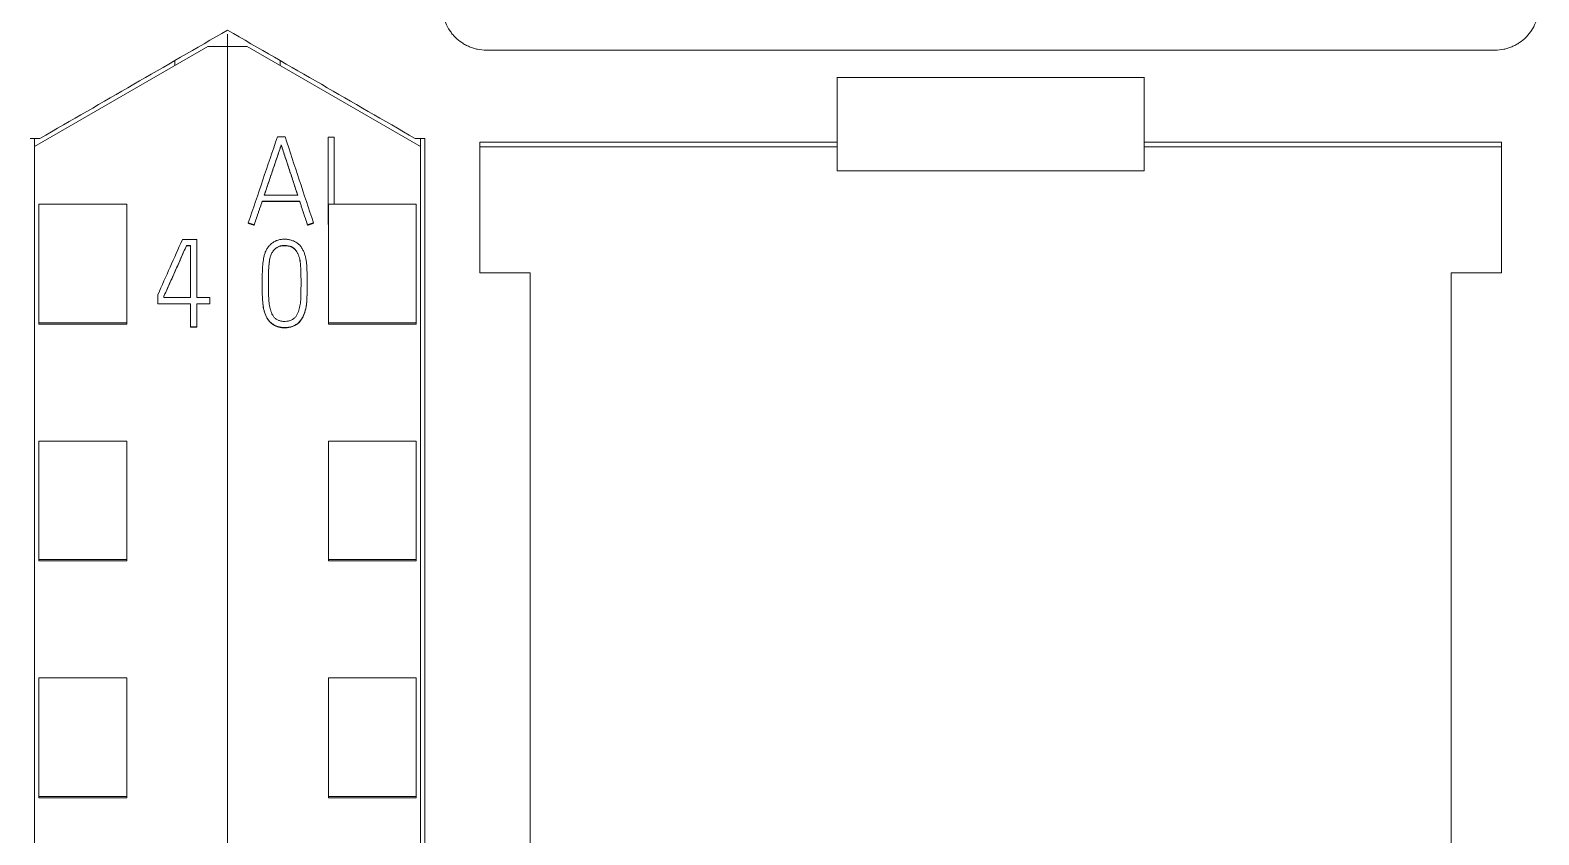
# Model space of a CAD drawing. Header units: millimetres. Extents: x 4137 to 6698, y 1400 to 3585.
# Drawn here: x 5211.35 to 5245.75, y 3057.49 to 3075.84 of the extents above; entities that cross this region are included whole.
import ezdxf

# ---------------------------------------------------------------- set-up
doc = ezdxf.new("R2010")
doc.units = ezdxf.units.MM
doc.layers.add('000-PI-Oprema', color=30, linetype='Continuous', lineweight=5)

msp = doc.modelspace()

# ---------------------------------------------------------------- linework, layer by layer
at = {"layer": '000-PI-Oprema', "color": 0, "linetype": 'ByBlock', "lineweight": 0}
for p, q in [((5215.848, 3075.746), (5215.848, 3075.465)), ((5215.848, 3075.746), (5215.848, 3075.465)), ((5211.448, 3073.185), (5215.398, 3075.465)), ((5215.848, 3075.465), (5215.398, 3075.465)), ((5215.848, 3075.465), (5215.848, 2962.047)), ((5215.848, 3075.465), (5215.848, 2962.047)), ((5216.298, 3075.465), (5215.848, 3075.465)), ((5216.298, 3075.465), (5220.248, 3073.185)), ((5221.748, 3075.385), (5244.748, 3075.385)), ((5244.752, 3075.385), (5244.751, 3075.385)), ((5214.648, 3075.032), (5214.648, 3075.149)), ((5217.048, 3075.032), (5217.048, 3075.149)), ((5236.748, 3074.763), (5229.748, 3074.763)), ((5211.348, 3073.37), (5211.569, 3073.37)), ((5211.569, 3073.37), (5211.348, 3073.37)), ((5211.448, 3073.37), (5211.448, 3073.185)), ((5216.984, 3073.405), (5217.162, 3073.405)), ((5218.141, 3071.413), (5218.141, 3073.397)), ((5218.141, 3073.397), (5218.28, 3073.397)), ((5218.28, 3073.397), (5218.28, 3071.871)), ((5220.348, 3073.37), (5220.126, 3073.37)), ((5220.348, 3073.37), (5220.126, 3073.37)), ((5220.248, 3073.37), (5220.248, 3073.185)), ((5211.448, 2964.37), (5211.448, 3073.185)), ((5217.073, 3073.228), (5217.073, 3073.222)), ((5220.248, 3073.185), (5220.248, 2964.37)), ((5221.598, 3070.305), (5221.598, 3073.285)), ((5229.748, 3073.285), (5221.598, 3073.285)), ((5229.748, 3073.179), (5221.598, 3073.179)), ((5229.748, 3073.179), (5229.748, 3073.285)), ((5229.748, 3072.635), (5229.748, 3073.179)), ((5236.748, 3073.285), (5236.748, 3073.179)), ((5244.898, 3073.285), (5236.748, 3073.285)), ((5236.748, 3073.179), (5236.748, 3072.635)), ((5244.898, 3073.179), (5236.748, 3073.179)), ((5244.898, 3070.305), (5244.898, 3073.285)), ((5236.748, 3072.635), (5229.748, 3072.635)), ((5216.638, 3071.937), (5216.638, 3071.931)), ((5217.495, 3071.937), (5216.638, 3071.937)), ((5216.638, 3071.931), (5217.495, 3071.931)), ((5216.685, 3072.078), (5217.448, 3072.078)), ((5217.495, 3071.937), (5217.495, 3071.931)), ((5211.548, 3069.167), (5211.548, 3071.871)), ((5211.548, 3071.871), (5213.548, 3071.871)), ((5213.548, 3069.167), (5213.548, 3071.871)), ((5218.148, 3069.167), (5218.148, 3071.871)), ((5220.148, 3071.871), (5218.148, 3071.871)), ((5220.148, 3069.167), (5220.148, 3071.871)), ((5216.321, 3071.443), (5216.321, 3071.437)), ((5216.455, 3071.399), (5216.455, 3071.393)), ((5217.672, 3071.399), (5217.672, 3071.393)), ((5217.808, 3071.443), (5217.808, 3071.437)), ((5218.141, 3071.413), (5218.141, 3071.406)), ((5218.148, 3071.413), (5218.141, 3071.413)), ((5218.141, 3071.406), (5218.148, 3071.406)), ((5214.819, 3071.064), (5215.149, 3071.064)), ((5214.91, 3070.926), (5214.91, 3070.92)), ((5215.007, 3070.926), (5214.91, 3070.926)), ((5214.91, 3070.92), (5215.007, 3070.92)), ((5215.007, 3069.739), (5215.007, 3070.926)), ((5215.149, 3071.064), (5215.149, 3069.739)), ((5222.748, 3070.305), (5221.598, 3070.305)), ((5244.898, 3070.305), (5243.748, 3070.305)), ((5216.638, 3070.076), (5216.638, 3070.07)), ((5217.662, 3070.028), (5217.662, 3070.035)), ((5214.258, 3069.601), (5214.258, 3069.806)), ((5214.258, 3069.601), (5214.258, 3069.595)), ((5215.007, 3069.601), (5214.258, 3069.601)), ((5214.258, 3069.595), (5215.007, 3069.595)), ((5214.397, 3069.775), (5214.397, 3069.739)), ((5214.397, 3069.739), (5215.007, 3069.739)), ((5215.007, 3069.074), (5215.007, 3069.601)), ((5215.149, 3069.739), (5215.443, 3069.739)), ((5215.149, 3069.601), (5215.149, 3069.074)), ((5215.443, 3069.601), (5215.149, 3069.601)), ((5215.149, 3069.595), (5215.443, 3069.595)), ((5215.443, 3069.739), (5215.443, 3069.601)), ((5215.443, 3069.601), (5215.443, 3069.595)), ((5211.548, 3069.133), (5211.548, 3069.167)), ((5211.548, 3069.167), (5213.548, 3069.167)), ((5211.548, 3069.133), (5213.548, 3069.133)), ((5213.548, 3069.133), (5213.548, 3069.167)), ((5215.007, 3069.074), (5215.007, 3069.068)), ((5215.149, 3069.074), (5215.007, 3069.074)), ((5215.007, 3069.068), (5215.149, 3069.068)), ((5215.149, 3069.074), (5215.149, 3069.068)), ((5218.148, 3069.133), (5218.148, 3069.167)), ((5220.148, 3069.167), (5218.148, 3069.167)), ((5220.148, 3069.133), (5218.148, 3069.133)), ((5220.148, 3069.133), (5220.148, 3069.167)), ((5211.548, 3063.766), (5211.548, 3066.469)), ((5211.548, 3066.469), (5213.548, 3066.469)), ((5213.548, 3063.766), (5213.548, 3066.469)), ((5218.148, 3063.766), (5218.148, 3066.469)), ((5220.148, 3066.469), (5218.148, 3066.469)), ((5220.148, 3063.766), (5220.148, 3066.469)), ((5211.548, 3063.733), (5211.548, 3063.766)), ((5211.548, 3063.766), (5213.548, 3063.766)), ((5211.548, 3063.733), (5213.548, 3063.733)), ((5213.548, 3063.733), (5213.548, 3063.766)), ((5218.148, 3063.733), (5218.148, 3063.766)), ((5220.148, 3063.766), (5218.148, 3063.766)), ((5220.148, 3063.733), (5218.148, 3063.733)), ((5220.148, 3063.733), (5220.148, 3063.766)), ((5211.548, 3058.364), (5211.548, 3061.067)), ((5211.548, 3061.067), (5213.548, 3061.067)), ((5213.548, 3058.364), (5213.548, 3061.067)), ((5218.148, 3058.364), (5218.148, 3061.067)), ((5220.148, 3061.067), (5218.148, 3061.067)), ((5220.148, 3058.364), (5220.148, 3061.067)), ((5211.548, 3058.333), (5211.548, 3058.364)), ((5211.548, 3058.364), (5213.548, 3058.364)), ((5211.548, 3058.333), (5213.548, 3058.333)), ((5213.548, 3058.333), (5213.548, 3058.364)), ((5218.148, 3058.333), (5218.148, 3058.364)), ((5220.148, 3058.364), (5218.148, 3058.364)), ((5220.148, 3058.333), (5218.148, 3058.333)), ((5220.148, 3058.333), (5220.148, 3058.364))]:
    msp.add_line(p, q, dxfattribs=at)
at = {"layer": '000-PI-Oprema', "color": 7, "linetype": 'Continuous', "lineweight": 13}
for centre, major_axis, ratio, start_param, end_param in [((5197.965, 2954.322), (337.753, 1006.406), 0.018824, 1.458513, 1.460476), ((5235.418, 2956.172), (-326.682, 998.393), 0.018302, 4.822113, 4.824092), ((5192.134, 2960.835), (432.572, 977.483), 0.022444, 1.467725, 1.469021)]:
    msp.add_ellipse(centre, major_axis=major_axis, ratio=ratio, start_param=start_param, end_param=end_param, dxfattribs=at)
at = {"layer": '000-PI-Oprema', "color": 0, "linetype": 'ByBlock', "lineweight": 0}
for points, knots in [([(5220.748, 3076.385), (5220.748, 3076.319), (5220.754, 3076.254), (5220.774, 3076.159), (5220.782, 3076.127), (5220.801, 3076.065), (5220.812, 3076.034), (5220.849, 3075.943), (5220.88, 3075.886), (5220.933, 3075.804), (5220.953, 3075.778), (5220.994, 3075.727), (5221.016, 3075.702), (5221.085, 3075.633), (5221.135, 3075.592), (5221.217, 3075.537), (5221.246, 3075.52), (5221.304, 3075.489), (5221.363, 3075.461), (5221.424, 3075.439), (5221.471, 3075.424), (5221.487, 3075.42), (5221.519, 3075.412), (5221.535, 3075.408), (5221.616, 3075.392), (5221.681, 3075.385), (5221.748, 3075.385)], [0, 0, 0, 0, 0.125, 0.125, 0.1875, 0.1875, 0.25, 0.25, 0.375, 0.375, 0.4375, 0.4375, 0.5, 0.5, 0.625, 0.625, 0.6875, 0.6875, 0.75, 0.8125, 0.8125, 0.84375, 0.84375, 0.875, 0.875, 1, 1, 1, 1]), ([(5245.748, 3076.385), (5245.748, 3076.319), (5245.741, 3076.255), (5245.722, 3076.159), (5245.714, 3076.128), (5245.695, 3076.065), (5245.684, 3076.034), (5245.647, 3075.944), (5245.617, 3075.887), (5245.563, 3075.805), (5245.544, 3075.779), (5245.503, 3075.727), (5245.481, 3075.703), (5245.412, 3075.634), (5245.362, 3075.593), (5245.28, 3075.538), (5245.252, 3075.521), (5245.194, 3075.49), (5245.135, 3075.462), (5245.074, 3075.44), (5245.027, 3075.425), (5245.012, 3075.421), (5244.98, 3075.412), (5244.964, 3075.409), (5244.883, 3075.392), (5244.818, 3075.385), (5244.752, 3075.385)], [0, 0, 0, 0, 0.125, 0.125, 0.1875, 0.1875, 0.25, 0.25, 0.375, 0.375, 0.4375, 0.4375, 0.5, 0.5, 0.625, 0.625, 0.6875, 0.6875, 0.75, 0.8125, 0.8125, 0.84375, 0.84375, 0.875, 0.875, 1, 1, 1, 1]), ([(5220.348, 3073.37), (5220.348, 3070.326), (5220.348, 3060.757), (5220.348, 3046.587), (5220.348, 3032.02), (5220.348, 3017.81), (5220.348, 3003.516), (5220.348, 2988.029), (5220.348, 2975.39), (5220.348, 2967.425), (5220.348, 2964.084)], [0, 0, 0, 0, 0.083934, 0.263736, 0.389889, 0.484142, 0.653794, 0.78188, 0.908517, 1, 1, 1, 1]), ([(5217.073, 3073.228), (5217.057, 3073.18), (5217.041, 3073.132), (5217.009, 3073.036), (5216.993, 3072.988), (5216.945, 3072.844), (5216.912, 3072.749), (5216.846, 3072.557), (5216.814, 3072.461), (5216.749, 3072.27), (5216.717, 3072.174), (5216.685, 3072.078)], [0, 0, 0, 0, 0.125, 0.125, 0.25, 0.25, 0.5, 0.5, 0.75, 0.75, 1, 1, 1, 1]), ([(5216.687, 3072.078), (5216.718, 3072.172), (5216.75, 3072.265), (5216.814, 3072.455), (5216.846, 3072.551), (5216.912, 3072.743), (5216.945, 3072.838), (5216.993, 3072.982), (5217.009, 3073.03), (5217.041, 3073.126), (5217.057, 3073.174), (5217.073, 3073.222)], [0, 0, 0, 0, 0.245947, 0.245947, 0.497298, 0.497298, 0.748649, 0.748649, 0.874324, 0.874324, 1, 1, 1, 1]), ([(5217.448, 3072.078), (5217.417, 3072.174), (5217.386, 3072.27), (5217.323, 3072.461), (5217.291, 3072.557), (5217.228, 3072.749), (5217.197, 3072.844), (5217.15, 3072.988), (5217.135, 3073.036), (5217.104, 3073.132), (5217.089, 3073.18), (5217.073, 3073.228)], [0, 0, 0, 0, 0.25, 0.25, 0.5, 0.5, 0.75, 0.75, 0.875, 0.875, 1, 1, 1, 1]), ([(5217.073, 3073.222), (5217.089, 3073.174), (5217.104, 3073.126), (5217.135, 3073.03), (5217.15, 3072.982), (5217.197, 3072.838), (5217.228, 3072.742), (5217.291, 3072.551), (5217.323, 3072.455), (5217.385, 3072.266), (5217.416, 3072.172), (5217.446, 3072.078)], [0, 0, 0, 0, 0.125676, 0.125676, 0.251351, 0.251351, 0.502702, 0.502702, 0.754053, 0.754053, 1, 1, 1, 1]), ([(5217.672, 3071.399), (5217.665, 3071.421), (5217.658, 3071.444), (5217.643, 3071.489), (5217.636, 3071.511), (5217.62, 3071.556), (5217.612, 3071.578), (5217.597, 3071.623), (5217.589, 3071.645), (5217.567, 3071.712), (5217.552, 3071.757), (5217.523, 3071.847), (5217.509, 3071.892), (5217.495, 3071.937)], [0, 0, 0, 0, 0.125, 0.125, 0.25, 0.25, 0.375, 0.375, 0.5, 0.5, 0.75, 0.75, 1, 1, 1, 1]), ([(5217.495, 3071.931), (5217.509, 3071.886), (5217.523, 3071.841), (5217.552, 3071.751), (5217.567, 3071.706), (5217.589, 3071.639), (5217.597, 3071.616), (5217.612, 3071.572), (5217.62, 3071.549), (5217.636, 3071.505), (5217.643, 3071.483), (5217.658, 3071.438), (5217.665, 3071.415), (5217.672, 3071.393)], [0, 0, 0, 0, 0.25, 0.25, 0.5, 0.5, 0.625, 0.625, 0.75, 0.75, 0.875, 0.875, 1, 1, 1, 1]), ([(5214.91, 3070.926), (5214.9, 3070.902), (5214.889, 3070.878), (5214.868, 3070.83), (5214.857, 3070.806), (5214.826, 3070.734), (5214.804, 3070.686), (5214.762, 3070.59), (5214.741, 3070.542), (5214.698, 3070.446), (5214.677, 3070.398), (5214.634, 3070.302), (5214.612, 3070.254), (5214.569, 3070.158), (5214.548, 3070.11), (5214.505, 3070.014), (5214.484, 3069.966), (5214.451, 3069.895), (5214.441, 3069.871), (5214.424, 3069.835), (5214.419, 3069.823), (5214.408, 3069.799), (5214.403, 3069.787), (5214.397, 3069.775)], [0, 0, 0, 0, 0.0625, 0.0625, 0.125, 0.125, 0.25, 0.25, 0.375, 0.375, 0.5, 0.5, 0.625, 0.625, 0.75, 0.75, 0.875, 0.875, 0.9375, 0.9375, 0.96875, 0.96875, 1, 1, 1, 1]), ([(5214.397, 3069.769), (5214.403, 3069.781), (5214.408, 3069.793), (5214.419, 3069.817), (5214.424, 3069.829), (5214.441, 3069.865), (5214.451, 3069.888), (5214.484, 3069.96), (5214.505, 3070.008), (5214.548, 3070.104), (5214.569, 3070.152), (5214.612, 3070.248), (5214.634, 3070.296), (5214.677, 3070.392), (5214.698, 3070.44), (5214.741, 3070.535), (5214.762, 3070.583), (5214.804, 3070.68), (5214.826, 3070.728), (5214.857, 3070.8), (5214.868, 3070.824), (5214.889, 3070.872), (5214.9, 3070.896), (5214.91, 3070.92)], [0, 0, 0, 0, 0.03125, 0.03125, 0.0625, 0.0625, 0.125, 0.125, 0.25, 0.25, 0.375, 0.375, 0.5, 0.5, 0.625, 0.625, 0.75, 0.75, 0.875, 0.875, 0.9375, 0.9375, 1, 1, 1, 1]), ([(5216.98, 3071.045), (5217.005, 3071.054), (5217.031, 3071.061), (5217.084, 3071.071), (5217.111, 3071.073), (5217.165, 3071.074), (5217.192, 3071.072), (5217.245, 3071.065), (5217.272, 3071.059), (5217.324, 3071.044), (5217.349, 3071.035), (5217.385, 3071.017), (5217.397, 3071.011), (5217.42, 3070.997), (5217.432, 3070.989), (5217.464, 3070.965), (5217.483, 3070.946), (5217.51, 3070.916), (5217.518, 3070.906), (5217.534, 3070.884), (5217.541, 3070.872), (5217.562, 3070.838), (5217.574, 3070.814), (5217.595, 3070.765), (5217.605, 3070.74), (5217.616, 3070.702), (5217.62, 3070.689), (5217.627, 3070.663), (5217.635, 3070.624), (5217.65, 3070.532), (5217.655, 3070.454), (5217.66, 3070.348), (5217.661, 3070.295), (5217.662, 3070.19), (5217.662, 3070.137), (5217.662, 3070.031), (5217.662, 3069.925), (5217.661, 3069.82), (5217.658, 3069.714), (5217.655, 3069.662), (5217.644, 3069.557), (5217.635, 3069.504), (5217.618, 3069.439), (5217.614, 3069.426), (5217.606, 3069.401), (5217.602, 3069.388), (5217.588, 3069.35), (5217.577, 3069.326), (5217.558, 3069.29), (5217.552, 3069.278), (5217.538, 3069.255), (5217.53, 3069.244), (5217.507, 3069.211), (5217.49, 3069.191), (5217.461, 3069.163), (5217.45, 3069.154), (5217.429, 3069.137), (5217.418, 3069.13), (5217.383, 3069.109), (5217.359, 3069.097), (5217.321, 3069.083), (5217.308, 3069.078), (5217.281, 3069.071), (5217.268, 3069.068), (5217.229, 3069.061), (5217.202, 3069.058), (5217.148, 3069.056), (5217.12, 3069.057), (5217.066, 3069.063), (5217.04, 3069.068), (5217.001, 3069.078), (5216.988, 3069.082), (5216.963, 3069.091), (5216.95, 3069.097), (5216.913, 3069.114), (5216.89, 3069.127), (5216.857, 3069.151), (5216.846, 3069.16), (5216.826, 3069.178), (5216.817, 3069.188), (5216.789, 3069.218), (5216.773, 3069.239), (5216.751, 3069.274), (5216.744, 3069.285), (5216.732, 3069.309), (5216.726, 3069.321), (5216.709, 3069.358), (5216.7, 3069.383), (5216.688, 3069.421), (5216.684, 3069.434), (5216.677, 3069.46), (5216.674, 3069.474), (5216.666, 3069.513), (5216.662, 3069.54), (5216.644, 3069.672), (5216.641, 3069.779), (5216.639, 3069.939), (5216.639, 3069.992), (5216.638, 3070.099), (5216.639, 3070.152), (5216.64, 3070.259), (5216.641, 3070.312), (5216.646, 3070.418), (5216.649, 3070.471), (5216.66, 3070.577), (5216.668, 3070.63), (5216.686, 3070.708), (5216.693, 3070.734), (5216.707, 3070.773), (5216.712, 3070.785), (5216.723, 3070.81), (5216.729, 3070.822), (5216.749, 3070.858), (5216.764, 3070.881), (5216.79, 3070.913), (5216.8, 3070.923), (5216.819, 3070.942), (5216.828, 3070.952), (5216.859, 3070.978), (5216.881, 3070.995), (5216.917, 3071.016), (5216.929, 3071.022), (5216.948, 3071.031), (5216.957, 3071.036), (5216.967, 3071.04), (5216.973, 3071.042), (5216.976, 3071.043), (5216.98, 3071.045)], [0, 0, 0, 0, 0.015625, 0.015625, 0.03125, 0.03125, 0.046875, 0.046875, 0.0625, 0.0625, 0.078125, 0.078125, 0.085937, 0.085937, 0.09375, 0.09375, 0.109375, 0.109375, 0.117187, 0.117187, 0.125, 0.125, 0.140625, 0.140625, 0.15625, 0.15625, 0.164062, 0.164062, 0.171875, 0.1875, 0.21875, 0.21875, 0.25, 0.25, 0.28125, 0.28125, 0.3125, 0.34375, 0.34375, 0.375, 0.375, 0.40625, 0.40625, 0.414062, 0.414062, 0.421875, 0.421875, 0.4375, 0.4375, 0.445312, 0.445312, 0.453125, 0.453125, 0.46875, 0.46875, 0.476562, 0.476562, 0.484375, 0.484375, 0.5, 0.5, 0.507812, 0.507812, 0.515625, 0.515625, 0.53125, 0.53125, 0.546875, 0.546875, 0.5625, 0.5625, 0.570312, 0.570312, 0.578125, 0.578125, 0.59375, 0.59375, 0.601562, 0.601562, 0.609375, 0.609375, 0.625, 0.625, 0.632812, 0.632812, 0.640625, 0.640625, 0.65625, 0.65625, 0.664062, 0.664062, 0.671875, 0.671875, 0.6875, 0.6875, 0.75, 0.75, 0.78125, 0.78125, 0.8125, 0.8125, 0.84375, 0.84375, 0.875, 0.875, 0.90625, 0.90625, 0.921875, 0.921875, 0.929687, 0.929687, 0.9375, 0.9375, 0.953125, 0.953125, 0.960937, 0.960937, 0.96875, 0.96875, 0.984375, 0.984375, 0.992187, 0.992187, 0.996094, 0.998047, 0.998047, 1, 1, 1, 1]), ([(5217.323, 3070.892), (5217.342, 3070.881), (5217.36, 3070.868), (5217.392, 3070.837), (5217.406, 3070.819), (5217.432, 3070.782), (5217.442, 3070.763), (5217.462, 3070.722), (5217.47, 3070.702), (5217.491, 3070.638), (5217.5, 3070.595), (5217.509, 3070.529), (5217.511, 3070.507), (5217.514, 3070.462), (5217.515, 3070.44), (5217.52, 3070.329), (5217.523, 3070.24), (5217.524, 3070.062), (5217.523, 3069.973), (5217.522, 3069.839), (5217.521, 3069.772), (5217.517, 3069.705), (5217.514, 3069.661), (5217.512, 3069.639), (5217.503, 3069.573), (5217.495, 3069.529), (5217.479, 3069.464), (5217.472, 3069.443), (5217.457, 3069.401), (5217.448, 3069.38), (5217.433, 3069.351), (5217.427, 3069.341), (5217.415, 3069.322), (5217.409, 3069.313), (5217.388, 3069.287), (5217.372, 3069.271), (5217.345, 3069.251), (5217.335, 3069.245), (5217.316, 3069.234), (5217.306, 3069.229), (5217.285, 3069.22), (5217.274, 3069.216), (5217.253, 3069.21), (5217.242, 3069.207), (5217.209, 3069.2), (5217.187, 3069.198), (5217.153, 3069.197), (5217.142, 3069.197), (5217.119, 3069.198), (5217.108, 3069.199), (5217.075, 3069.203), (5217.053, 3069.208), (5217.021, 3069.218), (5217.01, 3069.222), (5216.99, 3069.231), (5216.97, 3069.242), (5216.951, 3069.254), (5216.934, 3069.268), (5216.925, 3069.276), (5216.91, 3069.292), (5216.903, 3069.3), (5216.889, 3069.318), (5216.883, 3069.327), (5216.866, 3069.356), (5216.856, 3069.376), (5216.84, 3069.418), (5216.833, 3069.439), (5216.82, 3069.482), (5216.815, 3069.503), (5216.806, 3069.547), (5216.795, 3069.612), (5216.789, 3069.677), (5216.781, 3069.808), (5216.78, 3069.896), (5216.78, 3070.028), (5216.78, 3070.072), (5216.781, 3070.16), (5216.781, 3070.204), (5216.782, 3070.292), (5216.783, 3070.335), (5216.787, 3070.423), (5216.79, 3070.467), (5216.799, 3070.555), (5216.804, 3070.598), (5216.817, 3070.652), (5216.82, 3070.662), (5216.826, 3070.684), (5216.83, 3070.694), (5216.841, 3070.725), (5216.85, 3070.744), (5216.872, 3070.783), (5216.884, 3070.801), (5216.912, 3070.835), (5216.928, 3070.851), (5216.953, 3070.872), (5216.962, 3070.879), (5216.981, 3070.891), (5216.99, 3070.897), (5217.01, 3070.906), (5217.02, 3070.91), (5217.041, 3070.918), (5217.052, 3070.92), (5217.084, 3070.927), (5217.106, 3070.93), (5217.14, 3070.931), (5217.151, 3070.93), (5217.173, 3070.929), (5217.184, 3070.929), (5217.217, 3070.925), (5217.239, 3070.922), (5217.271, 3070.914), (5217.282, 3070.91), (5217.297, 3070.904), (5217.305, 3070.901), (5217.313, 3070.897), (5217.318, 3070.895), (5217.32, 3070.894), (5217.323, 3070.892)], [0, 0, 0, 0, 0.015625, 0.015625, 0.03125, 0.03125, 0.046875, 0.046875, 0.0625, 0.0625, 0.09375, 0.09375, 0.109375, 0.109375, 0.125, 0.125, 0.1875, 0.1875, 0.25, 0.25, 0.28125, 0.296875, 0.296875, 0.3125, 0.3125, 0.34375, 0.34375, 0.359375, 0.359375, 0.375, 0.375, 0.382813, 0.382813, 0.390625, 0.390625, 0.40625, 0.40625, 0.414063, 0.414063, 0.421875, 0.421875, 0.429688, 0.429688, 0.4375, 0.4375, 0.453125, 0.453125, 0.460938, 0.460938, 0.46875, 0.46875, 0.484375, 0.484375, 0.492188, 0.492188, 0.5, 0.507813, 0.507813, 0.515625, 0.515625, 0.523438, 0.523438, 0.53125, 0.53125, 0.546875, 0.546875, 0.5625, 0.5625, 0.578125, 0.578125, 0.59375, 0.625, 0.625, 0.6875, 0.6875, 0.71875, 0.71875, 0.75, 0.75, 0.78125, 0.78125, 0.8125, 0.8125, 0.84375, 0.84375, 0.851563, 0.851563, 0.859375, 0.859375, 0.875, 0.875, 0.890625, 0.890625, 0.90625, 0.90625, 0.914063, 0.914063, 0.921875, 0.921875, 0.929688, 0.929688, 0.9375, 0.9375, 0.953125, 0.953125, 0.960938, 0.960938, 0.96875, 0.96875, 0.984375, 0.984375, 0.992188, 0.992188, 0.996094, 0.998047, 0.998047, 1, 1, 1, 1]), ([(5217.323, 3070.886), (5217.303, 3070.897), (5217.282, 3070.905), (5217.249, 3070.913), (5217.239, 3070.915), (5217.216, 3070.919), (5217.205, 3070.92), (5217.172, 3070.924), (5217.15, 3070.925), (5217.105, 3070.923), (5217.083, 3070.921), (5217.05, 3070.914), (5217.039, 3070.911), (5217.018, 3070.903), (5217.008, 3070.899), (5216.988, 3070.889), (5216.978, 3070.883), (5216.959, 3070.871), (5216.95, 3070.864), (5216.933, 3070.849), (5216.925, 3070.842), (5216.91, 3070.826), (5216.902, 3070.817), (5216.881, 3070.79), (5216.869, 3070.772), (5216.853, 3070.743), (5216.848, 3070.733), (5216.839, 3070.712), (5216.835, 3070.702), (5216.824, 3070.67), (5216.818, 3070.649), (5216.803, 3070.584), (5216.798, 3070.54), (5216.789, 3070.452), (5216.787, 3070.407), (5216.783, 3070.319), (5216.782, 3070.275), (5216.781, 3070.186), (5216.781, 3070.142), (5216.78, 3070.059), (5216.78, 3070.02), (5216.78, 3069.981)], [0, 0, 0, 0, 0.050638, 0.050638, 0.075957, 0.075957, 0.101276, 0.101276, 0.151914, 0.151914, 0.202552, 0.202552, 0.227871, 0.227871, 0.25319, 0.25319, 0.278509, 0.278509, 0.303828, 0.303828, 0.329147, 0.329147, 0.354466, 0.354466, 0.405104, 0.405104, 0.430423, 0.430423, 0.455742, 0.455742, 0.50638, 0.50638, 0.607656, 0.607656, 0.708933, 0.708933, 0.810209, 0.810209, 0.911485, 0.911485, 1, 1, 1, 1]), ([(5217.524, 3070.077), (5217.524, 3070.102), (5217.524, 3070.127), (5217.523, 3070.24), (5217.52, 3070.328), (5217.514, 3070.461), (5217.511, 3070.505), (5217.499, 3070.592), (5217.49, 3070.635), (5217.469, 3070.697), (5217.461, 3070.718), (5217.447, 3070.747), (5217.442, 3070.757), (5217.431, 3070.777), (5217.419, 3070.795), (5217.406, 3070.813), (5217.391, 3070.83), (5217.384, 3070.838), (5217.368, 3070.854), (5217.359, 3070.861), (5217.346, 3070.871), (5217.342, 3070.874), (5217.332, 3070.881), (5217.327, 3070.883), (5217.323, 3070.886)], [0, 0, 0, 0, 0.086827, 0.086827, 0.391218, 0.391218, 0.543414, 0.543414, 0.695609, 0.695609, 0.771707, 0.771707, 0.809756, 0.809756, 0.847805, 0.885853, 0.885853, 0.923902, 0.923902, 0.961951, 0.961951, 0.980976, 0.980976, 1, 1, 1, 1]), ([(5222.748, 3070.305), (5222.748, 3068.282), (5222.748, 3059.733), (5222.748, 3046.587), (5222.748, 3032.02), (5222.748, 3017.81), (5222.748, 3003.516), (5222.748, 2988.029), (5222.748, 2975.271), (5222.748, 2966.39), (5222.748, 2962.132), (5222.748, 2961.334)], [0, 0, 0, 0, 0.055935, 0.236292, 0.362833, 0.457376, 0.627551, 0.756032, 0.883059, 0.978086, 1, 1, 1, 1]), ([(5243.748, 3070.305), (5243.748, 3068.282), (5243.748, 3059.733), (5243.748, 3046.587), (5243.748, 3032.02), (5243.748, 3017.81), (5243.748, 3003.516), (5243.748, 2988.029), (5243.748, 2975.271), (5243.748, 2966.39), (5243.748, 2962.132), (5243.748, 2961.334)], [0, 0, 0, 0, 0.055935, 0.236292, 0.362833, 0.457376, 0.627551, 0.756032, 0.883059, 0.978086, 1, 1, 1, 1]), ([(5216.638, 3070.07), (5216.638, 3070.008), (5216.639, 3069.945), (5216.64, 3069.829), (5216.641, 3069.775), (5216.647, 3069.668), (5216.651, 3069.615), (5216.665, 3069.509), (5216.675, 3069.456), (5216.695, 3069.392), (5216.699, 3069.379), (5216.708, 3069.354), (5216.714, 3069.342), (5216.73, 3069.305), (5216.742, 3069.282), (5216.764, 3069.248), (5216.771, 3069.237), (5216.787, 3069.215), (5216.796, 3069.205), (5216.823, 3069.175), (5216.842, 3069.156), (5216.874, 3069.132), (5216.886, 3069.125), (5216.909, 3069.111), (5216.921, 3069.104), (5216.957, 3069.087), (5216.982, 3069.077), (5217.021, 3069.066), (5217.035, 3069.063), (5217.061, 3069.058), (5217.074, 3069.056), (5217.115, 3069.051), (5217.141, 3069.05), (5217.182, 3069.051), (5217.196, 3069.051), (5217.223, 3069.054), (5217.236, 3069.056), (5217.275, 3069.063), (5217.301, 3069.07), (5217.339, 3069.083), (5217.352, 3069.088), (5217.376, 3069.1), (5217.388, 3069.106), (5217.423, 3069.127), (5217.445, 3069.142), (5217.475, 3069.17), (5217.484, 3069.18), (5217.502, 3069.2), (5217.519, 3069.221), (5217.534, 3069.243), (5217.548, 3069.266), (5217.555, 3069.278), (5217.574, 3069.313), (5217.585, 3069.338), (5217.604, 3069.387), (5217.612, 3069.413), (5217.627, 3069.465), (5217.633, 3069.491), (5217.642, 3069.544), (5217.646, 3069.57), (5217.655, 3069.649), (5217.657, 3069.703), (5217.661, 3069.809), (5217.662, 3069.862), (5217.662, 3069.953), (5217.662, 3069.991), (5217.662, 3070.028)], [0, 0, 0, 0, 0.073866, 0.073866, 0.136839, 0.136839, 0.199811, 0.199811, 0.262783, 0.262783, 0.278526, 0.278526, 0.29427, 0.29427, 0.325756, 0.325756, 0.341499, 0.341499, 0.357242, 0.357242, 0.388728, 0.388728, 0.404471, 0.404471, 0.420214, 0.420214, 0.4517, 0.4517, 0.467443, 0.467443, 0.483186, 0.483186, 0.514673, 0.514673, 0.530416, 0.530416, 0.546159, 0.546159, 0.577645, 0.577645, 0.593388, 0.593388, 0.609131, 0.609131, 0.640617, 0.640617, 0.65636, 0.65636, 0.672103, 0.687846, 0.687846, 0.703589, 0.703589, 0.735076, 0.735076, 0.766562, 0.766562, 0.798048, 0.798048, 0.829534, 0.829534, 0.892506, 0.892506, 0.955479, 0.955479, 1, 1, 1, 1])]:
    msp.add_open_spline(points, degree=3, knots=knots, dxfattribs=at)
for points in [[(5215.848, 3075.84), (5214.422, 3075.017), (5212.996, 3074.194), (5211.569, 3073.37)], [(5220.126, 3073.37), (5218.7, 3074.194), (5217.274, 3075.017), (5215.848, 3075.84)], [(5244.748, 3075.385), (5244.749, 3075.385), (5244.75, 3075.385), (5244.751, 3075.385)], [(5229.748, 3074.768), (5229.748, 3074.274), (5229.748, 3073.779), (5229.748, 3073.285)], [(5236.748, 3073.285), (5236.748, 3073.779), (5236.748, 3074.274), (5236.748, 3074.768)]]:
    msp.add_open_spline(points, degree=3, dxfattribs=at)
for points, weights in [([(5216.638, 3071.937), (5216.546, 3071.668), (5216.455, 3071.399)], [0.500000008539, 0.499999991461, 0.500000008539]), ([(5216.455, 3071.393), (5216.546, 3071.662), (5216.638, 3071.931)], [0.500000007367, 0.499999992633, 0.500000007367]), ([(5216.455, 3071.399), (5216.388, 3071.421), (5216.321, 3071.443)], [0.499999252848, 0.500000747152, 0.499999252848]), ([(5216.321, 3071.437), (5216.388, 3071.415), (5216.455, 3071.393)], [0.499999519132, 0.500000480868, 0.499999519132]), ([(5217.808, 3071.443), (5217.74, 3071.421), (5217.672, 3071.399)], [0.499998878343, 0.500001121657, 0.499998878343]), ([(5217.672, 3071.393), (5217.74, 3071.415), (5217.808, 3071.437)], [0.50000123115, 0.49999876885, 0.50000123115])]:
    msp.add_rational_spline(points, weights, degree=2, dxfattribs=at)

doc.saveas('drawing.dxf')
